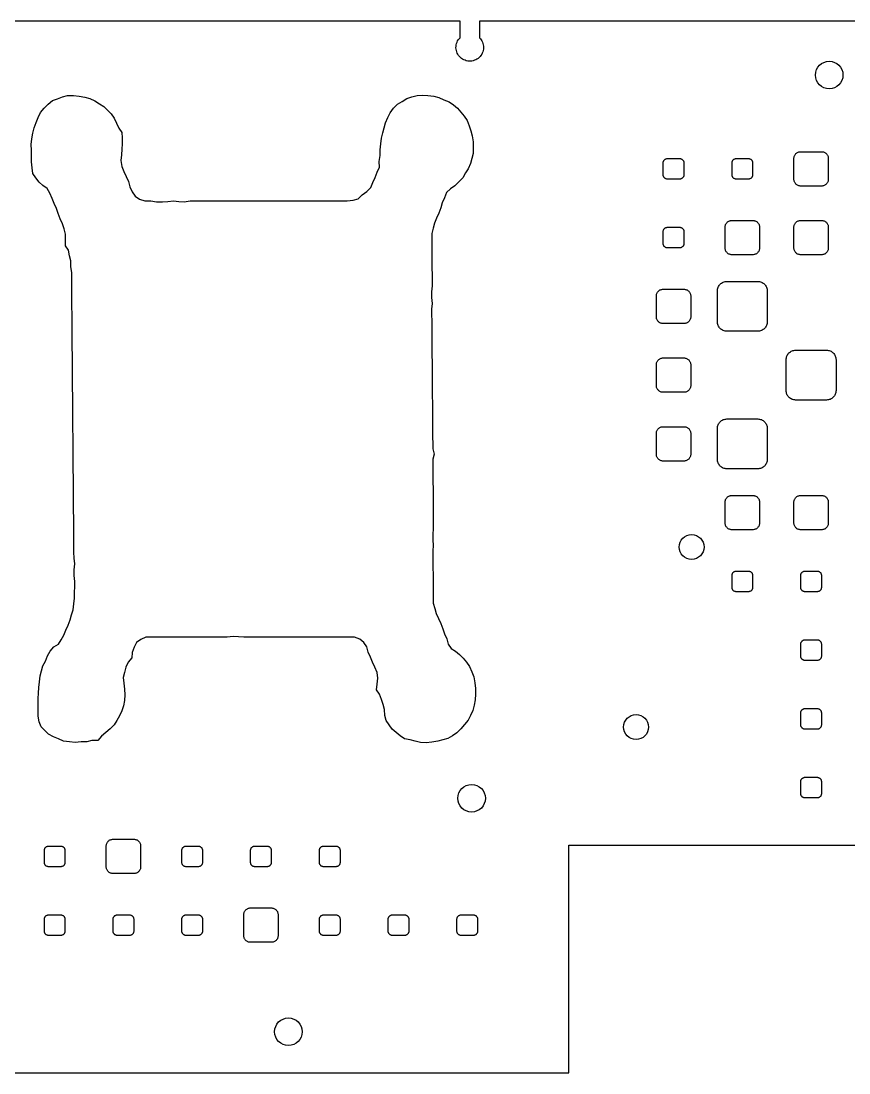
# Model space of a CAD drawing. Header units: millimetres. Extents: x 0 to 324, y 0 to 122.
# Drawn here: x 68.5 to 164.8, y 0 to 122.4 of the extents above; entities that cross this region are included whole.
import ezdxf

# ---------------------------------------------------------------- set-up
doc = ezdxf.new("R2010")
doc.units = ezdxf.units.MM
doc.layers.add('CUT', color=7, linetype='Continuous')

msp = doc.modelspace()

# ---------------------------------------------------------------- linework, layer by layer
at = {"layer": 'CUT'}
for points in [[(321, 122.4), (121.82, 122.4), (121.82, 120.46), (121.93, 120.34), (122.02, 120.21), (122.11, 120.08), (122.17, 119.93), (122.23, 119.78), (122.26, 119.62), (122.28, 119.46), (122.29, 119.3), (122.28, 119.14), (122.25, 118.99), (122.21, 118.83), (122.15, 118.68), (122.08, 118.54), (121.99, 118.4), (121.89, 118.28), (121.78, 118.16), (121.66, 118.06), (121.53, 117.97), (121.39, 117.89), (121.24, 117.83), (121.09, 117.78), (120.93, 117.75), (120.77, 117.73), (120.61, 117.73), (120.45, 117.75), (120.29, 117.78), (120.14, 117.83), (119.99, 117.89), (119.85, 117.97), (119.72, 118.06), (119.6, 118.16), (119.49, 118.28), (119.39, 118.4), (119.3, 118.54), (119.23, 118.68), (119.17, 118.83), (119.13, 118.99), (119.1, 119.14), (119.09, 119.3), (119.1, 119.46), (119.12, 119.62), (119.15, 119.78), (119.21, 119.93), (119.27, 120.08), (119.36, 120.21), (119.45, 120.34), (119.56, 120.46), (119.56, 122.4), (55.73, 122.4)], [(3, 0), (132.22, 0), (132.22, 26.5), (166.92, 26.5)]]:
    msp.add_lwpolyline(points, dxfattribs=at)
for points in [[(69.7, 106), (69.69, 106.68), (69.69, 107.36), (69.68, 108.04), (69.76, 108.71), (69.88, 109.35), (70, 109.99), (70.25, 110.58), (70.5, 111.17), (70.75, 111.76), (71.17, 112.27), (71.63, 112.74), (72.14, 113.16), (72.73, 113.33), (73.32, 113.58), (73.91, 113.75), (74.59, 113.75), (75.27, 113.67), (75.9, 113.54), (76.5, 113.37), (77.09, 113.12), (77.6, 112.78), (78.11, 112.44), (78.54, 112.02), (78.97, 111.59), (79.31, 111.08), (79.61, 110.53), (79.87, 109.94), (80.21, 109.43), (80.26, 108.8), (80.27, 108.12), (80.23, 107.48), (80.19, 106.85), (80.11, 106.17), (80.2, 105.49), (80.46, 104.9), (80.72, 104.31), (80.98, 103.71), (81.15, 103.12), (81.41, 102.53), (81.76, 102.02), (82.27, 101.68), (82.9, 101.47), (83.58, 101.47), (84.26, 101.38), (84.94, 101.38), (85.57, 101.42), (86.21, 101.47), (86.84, 101.42), (87.48, 101.38), (88.15, 101.47), (88.83, 101.46), (89.51, 101.46), (90.19, 101.46), (90.86, 101.46), (91.54, 101.46), (92.22, 101.46), (92.9, 101.46), (93.57, 101.46), (94.25, 101.46), (94.93, 101.46), (95.61, 101.46), (96.28, 101.46), (96.96, 101.46), (97.64, 101.46), (98.32, 101.46), (98.99, 101.46), (99.67, 101.46), (100.35, 101.46), (101.03, 101.46), (101.7, 101.46), (102.38, 101.46), (103.06, 101.46), (103.73, 101.46), (104.41, 101.46), (105.09, 101.46), (105.77, 101.46), (106.44, 101.46), (107.12, 101.54), (107.71, 101.71), (108.17, 102.18), (108.72, 102.56), (109.18, 103.03), (109.43, 103.62), (109.68, 104.21), (109.93, 104.8), (110.18, 105.4), (110.17, 106.07), (110.25, 106.75), (110.25, 107.43), (110.33, 108.11), (110.41, 108.79), (110.57, 109.38), (110.73, 109.97), (110.9, 110.56), (111.15, 111.16), (111.44, 111.71), (111.82, 112.26), (112.28, 112.72), (112.83, 113.02), (113.37, 113.4), (113.96, 113.57), (114.56, 113.74), (115.19, 113.78), (115.83, 113.74), (116.5, 113.65), (117.1, 113.49), (117.69, 113.23), (118.29, 112.98), (118.8, 112.64), (119.27, 112.26), (119.65, 111.79), (120.04, 111.32), (120.38, 110.82), (120.64, 110.22), (120.81, 109.63), (120.99, 109.04), (121.08, 108.36), (121.08, 107.68), (121.09, 107), (120.93, 106.41), (120.76, 105.82), (120.51, 105.22), (120.18, 104.72), (119.89, 104.17), (119.42, 103.7), (118.96, 103.23), (118.46, 102.89), (118, 102.43), (117.75, 101.84), (117.5, 101.24), (117.33, 100.65), (117.08, 100.06), (116.83, 99.46), (116.59, 98.87), (116.42, 98.28), (116.26, 97.69), (116.26, 97.01), (116.27, 96.33), (116.27, 95.65), (116.28, 94.97), (116.28, 94.3), (116.29, 93.62), (116.3, 92.94), (116.3, 92.26), (116.31, 91.59), (116.23, 90.91), (116.23, 90.23), (116.32, 89.55), (116.25, 88.87), (116.25, 88.2), (116.26, 87.52), (116.26, 86.84), (116.27, 86.16), (116.27, 85.49), (116.28, 84.81), (116.29, 84.13), (116.29, 83.45), (116.3, 82.78), (116.3, 82.1), (116.31, 81.42), (116.31, 80.74), (116.32, 80.06), (116.33, 79.39), (116.33, 78.71), (116.34, 78.03), (116.34, 77.35), (116.35, 76.68), (116.35, 76), (116.36, 75.32), (116.37, 74.64), (116.37, 73.96), (116.38, 73.29), (116.38, 72.61), (116.56, 72.02), (116.39, 71.42), (116.4, 70.75), (116.4, 70.07), (116.41, 69.39), (116.41, 68.71), (116.42, 68.03), (116.43, 67.36), (116.43, 66.68), (116.44, 66), (116.44, 65.32), (116.45, 64.65), (116.45, 63.97), (116.42, 63.33), (116.38, 62.7), (116.39, 62.02), (116.43, 61.38), (116.4, 60.75), (116.4, 60.07), (116.41, 59.39), (116.41, 58.72), (116.42, 58.04), (116.43, 57.36), (116.43, 56.68), (116.44, 56), (116.44, 55.33), (116.45, 54.65), (116.62, 54.06), (116.8, 53.46), (117.06, 52.87), (117.31, 52.28), (117.57, 51.68), (117.75, 51.09), (118.01, 50.5), (118.18, 49.9), (118.52, 49.4), (119.04, 49.06), (119.5, 48.68), (119.93, 48.25), (120.32, 47.79), (120.66, 47.28), (120.92, 46.68), (121.18, 46.09), (121.27, 45.41), (121.36, 44.74), (121.36, 44.06), (121.33, 43.42), (121.2, 42.79), (121.04, 42.19), (120.79, 41.6), (120.5, 41.05), (120.08, 40.54), (119.66, 40.03), (119.2, 39.57), (118.69, 39.23), (118.15, 38.93), (117.55, 38.76), (116.96, 38.59), (116.29, 38.51), (115.61, 38.43), (114.97, 38.47), (114.34, 38.6), (113.74, 38.77), (113.11, 38.89), (112.6, 39.23), (112.13, 39.61), (111.66, 39.99), (111.32, 40.5), (110.97, 41.01), (110.8, 41.6), (110.79, 42.28), (110.62, 42.88), (110.44, 43.47), (110.19, 44.06), (109.84, 44.57), (109.92, 45.25), (110, 45.93), (109.91, 46.6), (109.65, 47.2), (109.39, 47.79), (109.13, 48.38), (108.87, 48.98), (108.7, 49.57), (108.36, 50.08), (107.89, 50.46), (107.29, 50.71), (106.62, 50.71), (105.94, 50.71), (105.26, 50.71), (104.58, 50.71), (103.91, 50.71), (103.23, 50.71), (102.55, 50.71), (101.87, 50.71), (101.2, 50.71), (100.52, 50.71), (99.84, 50.72), (99.16, 50.72), (98.49, 50.72), (97.81, 50.72), (97.13, 50.72), (96.45, 50.72), (95.78, 50.72), (95.1, 50.72), (94.42, 50.72), (93.79, 50.76), (93.15, 50.8), (92.47, 50.72), (91.8, 50.72), (91.12, 50.72), (90.44, 50.72), (89.76, 50.72), (89.09, 50.72), (88.41, 50.72), (87.73, 50.72), (87.06, 50.72), (86.38, 50.72), (85.7, 50.72), (85.02, 50.72), (84.35, 50.72), (83.67, 50.72), (82.99, 50.72), (82.44, 50.42), (81.94, 50.09), (81.65, 49.54), (81.4, 48.94), (81.36, 48.31), (80.94, 47.8), (80.69, 47.21), (80.53, 46.61), (80.36, 46.02), (80.45, 45.34), (80.54, 44.66), (80.55, 43.99), (80.51, 43.35), (80.39, 42.72), (80.23, 42.12), (79.93, 41.57), (79.64, 41.02), (79.31, 40.51), (78.85, 40.05), (78.34, 39.62), (77.84, 39.2), (77.42, 38.69), (76.74, 38.69), (76.15, 38.52), (75.47, 38.52), (74.79, 38.44), (74.12, 38.52), (73.44, 38.61), (72.84, 38.86), (72.25, 39.12), (71.7, 39.42), (71.27, 39.84), (70.84, 40.26), (70.58, 40.86), (70.49, 41.53), (70.49, 42.21), (70.48, 42.89), (70.48, 43.57), (70.51, 44.2), (70.55, 44.84), (70.63, 45.52), (70.71, 46.19), (70.87, 46.79), (71.04, 47.38), (71.33, 47.93), (71.58, 48.52), (71.87, 49.07), (72.29, 49.58), (72.84, 49.88), (73.17, 50.39), (73.46, 50.94), (73.71, 51.53), (73.96, 52.12), (74.21, 52.71), (74.37, 53.31), (74.54, 53.9), (74.62, 54.58), (74.7, 55.26), (74.69, 55.93), (74.73, 56.57), (74.76, 57.2), (74.67, 57.88), (74.67, 58.56), (74.75, 59.24), (74.66, 59.92), (74.65, 60.59), (74.65, 61.27), (74.64, 61.95), (74.63, 62.63), (74.63, 63.3), (74.62, 63.98), (74.62, 64.66), (74.61, 65.34), (74.61, 66.02), (74.6, 66.69), (74.59, 67.37), (74.59, 68.05), (74.58, 68.73), (74.58, 69.4), (74.57, 70.08), (74.57, 70.76), (74.56, 71.44), (74.55, 72.12), (74.55, 72.79), (74.54, 73.47), (74.54, 74.15), (74.53, 74.83), (74.53, 75.5), (74.52, 76.18), (74.52, 76.86), (74.51, 77.54), (74.5, 78.21), (74.5, 78.89), (74.49, 79.57), (74.49, 80.25), (74.48, 80.93), (74.48, 81.6), (74.47, 82.28), (74.46, 82.96), (74.46, 83.64), (74.45, 84.31), (74.45, 84.99), (74.44, 85.67), (74.44, 86.35), (74.43, 87.03), (74.42, 87.7), (74.42, 88.38), (74.41, 89.06), (74.41, 89.74), (74.4, 90.41), (74.4, 91.09), (74.39, 91.77), (74.38, 92.45), (74.38, 93.13), (74.29, 93.8), (74.28, 94.48), (74.11, 95.07), (74.02, 95.75), (73.68, 96.26), (73.67, 96.94), (73.66, 97.62), (73.49, 98.21), (73.32, 98.8), (73.06, 99.39), (72.8, 99.99), (72.62, 100.58), (72.36, 101.17), (72.1, 101.77), (71.85, 102.36), (71.54, 102.91), (71.03, 103.25), (70.61, 103.67), (70.22, 104.14), (69.88, 104.65), (69.79, 105.33)], [(161.6, 103.2), (159.2, 103.2), (159.12, 103.2), (159.04, 103.22), (158.97, 103.23), (158.89, 103.26), (158.82, 103.29), (158.76, 103.33), (158.69, 103.38), (158.63, 103.43), (158.58, 103.49), (158.53, 103.56), (158.49, 103.62), (158.46, 103.69), (158.43, 103.77), (158.42, 103.84), (158.4, 103.92), (158.4, 104), (158.4, 106.4), (158.4, 106.48), (158.42, 106.56), (158.43, 106.63), (158.46, 106.71), (158.49, 106.78), (158.53, 106.84), (158.58, 106.91), (158.63, 106.97), (158.69, 107.02), (158.76, 107.07), (158.82, 107.11), (158.89, 107.14), (158.97, 107.17), (159.04, 107.18), (159.12, 107.2), (159.2, 107.2), (161.6, 107.2), (161.68, 107.2), (161.76, 107.18), (161.83, 107.17), (161.91, 107.14), (161.98, 107.11), (162.04, 107.07), (162.11, 107.02), (162.17, 106.97), (162.22, 106.91), (162.27, 106.84), (162.31, 106.78), (162.34, 106.71), (162.37, 106.63), (162.38, 106.56), (162.4, 106.48), (162.4, 106.4), (162.4, 104), (162.4, 103.92), (162.38, 103.84), (162.37, 103.77), (162.34, 103.69), (162.31, 103.62), (162.27, 103.56), (162.22, 103.49), (162.17, 103.43), (162.11, 103.38), (162.04, 103.33), (161.98, 103.29), (161.91, 103.26), (161.83, 103.23), (161.76, 103.22), (161.68, 103.2)], [(145.1, 104), (143.7, 104), (143.65, 104), (143.6, 104.01), (143.55, 104.02), (143.51, 104.04), (143.46, 104.06), (143.42, 104.08), (143.38, 104.11), (143.35, 104.15), (143.31, 104.18), (143.28, 104.22), (143.26, 104.26), (143.24, 104.31), (143.22, 104.35), (143.21, 104.4), (143.2, 104.45), (143.2, 104.5), (143.2, 105.9), (143.2, 105.95), (143.21, 106), (143.22, 106.05), (143.24, 106.09), (143.26, 106.14), (143.28, 106.18), (143.31, 106.22), (143.35, 106.25), (143.38, 106.29), (143.42, 106.32), (143.46, 106.34), (143.51, 106.36), (143.55, 106.38), (143.6, 106.39), (143.65, 106.4), (143.7, 106.4), (145.1, 106.4), (145.15, 106.4), (145.2, 106.39), (145.25, 106.38), (145.29, 106.36), (145.34, 106.34), (145.38, 106.32), (145.42, 106.29), (145.45, 106.25), (145.49, 106.22), (145.52, 106.18), (145.54, 106.14), (145.56, 106.09), (145.58, 106.05), (145.59, 106), (145.6, 105.95), (145.6, 105.9), (145.6, 104.5), (145.6, 104.45), (145.59, 104.4), (145.58, 104.35), (145.56, 104.31), (145.54, 104.26), (145.52, 104.22), (145.49, 104.18), (145.45, 104.15), (145.42, 104.11), (145.38, 104.08), (145.34, 104.06), (145.29, 104.04), (145.25, 104.02), (145.2, 104.01), (145.15, 104)], [(153.15, 104), (153.1, 104), (151.7, 104), (151.65, 104), (151.6, 104.01), (151.55, 104.02), (151.51, 104.04), (151.46, 104.06), (151.42, 104.08), (151.38, 104.11), (151.35, 104.15), (151.31, 104.18), (151.28, 104.22), (151.26, 104.26), (151.24, 104.31), (151.22, 104.35), (151.21, 104.4), (151.2, 104.45), (151.2, 104.5), (151.2, 105.9), (151.2, 105.95), (151.21, 106), (151.22, 106.05), (151.24, 106.09), (151.26, 106.14), (151.28, 106.18), (151.31, 106.22), (151.35, 106.25), (151.38, 106.29), (151.42, 106.32), (151.46, 106.34), (151.51, 106.36), (151.55, 106.38), (151.6, 106.39), (151.65, 106.4), (151.7, 106.4), (153.1, 106.4), (153.15, 106.4), (153.2, 106.39), (153.25, 106.38), (153.29, 106.36), (153.34, 106.34), (153.38, 106.32), (153.42, 106.29), (153.45, 106.25), (153.49, 106.22), (153.52, 106.18), (153.54, 106.14), (153.56, 106.09), (153.58, 106.05), (153.59, 106), (153.6, 105.95), (153.6, 105.9), (153.6, 104.5), (153.6, 104.45), (153.59, 104.4), (153.58, 104.35), (153.56, 104.31), (153.54, 104.26), (153.52, 104.22), (153.49, 104.18), (153.45, 104.15), (153.42, 104.11), (153.38, 104.08), (153.34, 104.06), (153.29, 104.04), (153.25, 104.02), (153.2, 104.01)], [(153.6, 95.2), (151.2, 95.2), (151.12, 95.2), (151.04, 95.22), (150.97, 95.23), (150.89, 95.26), (150.82, 95.29), (150.76, 95.33), (150.69, 95.38), (150.63, 95.43), (150.58, 95.49), (150.53, 95.56), (150.49, 95.62), (150.46, 95.69), (150.43, 95.77), (150.42, 95.84), (150.4, 95.92), (150.4, 96), (150.4, 98.4), (150.4, 98.48), (150.42, 98.56), (150.43, 98.63), (150.46, 98.71), (150.49, 98.78), (150.53, 98.84), (150.58, 98.91), (150.63, 98.97), (150.69, 99.02), (150.76, 99.07), (150.82, 99.11), (150.89, 99.14), (150.97, 99.17), (151.04, 99.18), (151.12, 99.2), (151.2, 99.2), (153.6, 99.2), (153.68, 99.2), (153.76, 99.18), (153.83, 99.17), (153.91, 99.14), (153.98, 99.11), (154.04, 99.07), (154.11, 99.02), (154.17, 98.97), (154.22, 98.91), (154.27, 98.84), (154.31, 98.78), (154.34, 98.71), (154.37, 98.63), (154.38, 98.56), (154.4, 98.48), (154.4, 98.4), (154.4, 96), (154.4, 95.92), (154.38, 95.84), (154.37, 95.77), (154.34, 95.69), (154.31, 95.62), (154.27, 95.56), (154.22, 95.49), (154.17, 95.43), (154.11, 95.38), (154.04, 95.33), (153.98, 95.29), (153.91, 95.26), (153.83, 95.23), (153.76, 95.22), (153.68, 95.2)], [(161.6, 95.2), (159.2, 95.2), (159.12, 95.2), (159.04, 95.22), (158.97, 95.23), (158.89, 95.26), (158.82, 95.29), (158.76, 95.33), (158.69, 95.38), (158.63, 95.43), (158.58, 95.49), (158.53, 95.56), (158.49, 95.62), (158.46, 95.69), (158.43, 95.77), (158.42, 95.84), (158.4, 95.92), (158.4, 96), (158.4, 98.4), (158.4, 98.48), (158.42, 98.56), (158.43, 98.63), (158.46, 98.71), (158.49, 98.78), (158.53, 98.84), (158.58, 98.91), (158.63, 98.97), (158.69, 99.02), (158.76, 99.07), (158.82, 99.11), (158.89, 99.14), (158.97, 99.17), (159.04, 99.18), (159.12, 99.2), (159.2, 99.2), (161.6, 99.2), (161.68, 99.2), (161.76, 99.18), (161.83, 99.17), (161.91, 99.14), (161.98, 99.11), (162.04, 99.07), (162.11, 99.02), (162.17, 98.97), (162.22, 98.91), (162.27, 98.84), (162.31, 98.78), (162.34, 98.71), (162.37, 98.63), (162.38, 98.56), (162.4, 98.48), (162.4, 98.4), (162.4, 96), (162.4, 95.92), (162.38, 95.84), (162.37, 95.77), (162.34, 95.69), (162.31, 95.62), (162.27, 95.56), (162.22, 95.49), (162.17, 95.43), (162.11, 95.38), (162.04, 95.33), (161.98, 95.29), (161.91, 95.26), (161.83, 95.23), (161.76, 95.22), (161.68, 95.2)], [(145.15, 96), (145.1, 96), (143.7, 96), (143.65, 96), (143.6, 96.01), (143.55, 96.02), (143.51, 96.04), (143.46, 96.06), (143.42, 96.08), (143.38, 96.11), (143.35, 96.15), (143.31, 96.18), (143.28, 96.22), (143.26, 96.26), (143.24, 96.31), (143.22, 96.35), (143.21, 96.4), (143.2, 96.45), (143.2, 96.5), (143.2, 97.9), (143.2, 97.95), (143.21, 98), (143.22, 98.05), (143.24, 98.09), (143.26, 98.14), (143.28, 98.18), (143.31, 98.22), (143.35, 98.25), (143.38, 98.29), (143.42, 98.32), (143.46, 98.34), (143.51, 98.36), (143.55, 98.38), (143.6, 98.39), (143.65, 98.4), (143.7, 98.4), (145.1, 98.4), (145.15, 98.4), (145.2, 98.39), (145.25, 98.38), (145.29, 98.36), (145.34, 98.34), (145.38, 98.32), (145.42, 98.29), (145.45, 98.25), (145.49, 98.22), (145.52, 98.18), (145.54, 98.14), (145.56, 98.09), (145.58, 98.05), (145.59, 98), (145.6, 97.95), (145.6, 97.9), (145.6, 96.5), (145.6, 96.45), (145.59, 96.4), (145.58, 96.35), (145.56, 96.31), (145.54, 96.26), (145.52, 96.22), (145.49, 96.18), (145.45, 96.15), (145.42, 96.11), (145.38, 96.08), (145.34, 96.06), (145.29, 96.04), (145.25, 96.02), (145.2, 96.01)], [(154.2, 86.3), (150.6, 86.3), (150.49, 86.31), (150.39, 86.32), (150.28, 86.35), (150.18, 86.38), (150.08, 86.43), (149.99, 86.49), (149.9, 86.55), (149.82, 86.62), (149.75, 86.7), (149.69, 86.79), (149.63, 86.88), (149.58, 86.98), (149.55, 87.08), (149.52, 87.19), (149.51, 87.29), (149.5, 87.4), (149.5, 91), (149.51, 91.11), (149.52, 91.21), (149.55, 91.32), (149.58, 91.42), (149.63, 91.52), (149.69, 91.61), (149.75, 91.7), (149.82, 91.78), (149.9, 91.85), (149.99, 91.91), (150.08, 91.97), (150.18, 92.02), (150.28, 92.05), (150.39, 92.08), (150.49, 92.09), (150.6, 92.1), (154.2, 92.1), (154.31, 92.09), (154.41, 92.08), (154.52, 92.05), (154.62, 92.02), (154.72, 91.97), (154.81, 91.91), (154.9, 91.85), (154.98, 91.78), (155.05, 91.7), (155.11, 91.61), (155.17, 91.52), (155.22, 91.42), (155.25, 91.32), (155.28, 91.21), (155.29, 91.11), (155.3, 91), (155.3, 87.4), (155.29, 87.29), (155.28, 87.19), (155.25, 87.08), (155.22, 86.98), (155.17, 86.88), (155.11, 86.79), (155.05, 86.7), (154.98, 86.62), (154.9, 86.55), (154.81, 86.49), (154.72, 86.43), (154.62, 86.38), (154.52, 86.35), (154.41, 86.32), (154.31, 86.31)], [(145.68, 87.2), (145.6, 87.2), (143.2, 87.2), (143.12, 87.2), (143.04, 87.22), (142.97, 87.23), (142.89, 87.26), (142.82, 87.29), (142.76, 87.33), (142.69, 87.38), (142.63, 87.43), (142.58, 87.49), (142.53, 87.56), (142.49, 87.62), (142.46, 87.69), (142.43, 87.77), (142.42, 87.84), (142.4, 87.92), (142.4, 88), (142.4, 90.4), (142.4, 90.48), (142.42, 90.56), (142.43, 90.63), (142.46, 90.71), (142.49, 90.78), (142.53, 90.84), (142.58, 90.91), (142.63, 90.97), (142.69, 91.02), (142.76, 91.07), (142.82, 91.11), (142.89, 91.14), (142.97, 91.17), (143.04, 91.18), (143.12, 91.2), (143.2, 91.2), (145.6, 91.2), (145.68, 91.2), (145.76, 91.18), (145.83, 91.17), (145.91, 91.14), (145.98, 91.11), (146.04, 91.07), (146.11, 91.02), (146.17, 90.97), (146.22, 90.91), (146.27, 90.84), (146.31, 90.78), (146.34, 90.71), (146.37, 90.63), (146.38, 90.56), (146.4, 90.48), (146.4, 90.4), (146.4, 88), (146.4, 87.92), (146.38, 87.84), (146.37, 87.77), (146.34, 87.69), (146.31, 87.62), (146.27, 87.56), (146.22, 87.49), (146.17, 87.43), (146.11, 87.38), (146.04, 87.33), (145.98, 87.29), (145.91, 87.26), (145.83, 87.23), (145.76, 87.22)], [(162.2, 78.3), (158.6, 78.3), (158.49, 78.31), (158.39, 78.32), (158.28, 78.35), (158.18, 78.38), (158.08, 78.43), (157.99, 78.49), (157.9, 78.55), (157.82, 78.62), (157.75, 78.7), (157.69, 78.79), (157.63, 78.88), (157.58, 78.98), (157.55, 79.08), (157.52, 79.19), (157.51, 79.29), (157.5, 79.4), (157.5, 83), (157.51, 83.11), (157.52, 83.21), (157.55, 83.32), (157.58, 83.42), (157.63, 83.52), (157.69, 83.61), (157.75, 83.7), (157.82, 83.78), (157.9, 83.85), (157.99, 83.91), (158.08, 83.97), (158.18, 84.02), (158.28, 84.05), (158.39, 84.08), (158.49, 84.09), (158.6, 84.1), (162.2, 84.1), (162.31, 84.09), (162.41, 84.08), (162.52, 84.05), (162.62, 84.02), (162.72, 83.97), (162.81, 83.91), (162.9, 83.85), (162.98, 83.78), (163.05, 83.7), (163.11, 83.61), (163.17, 83.52), (163.22, 83.42), (163.25, 83.32), (163.28, 83.21), (163.29, 83.11), (163.3, 83), (163.3, 79.4), (163.29, 79.29), (163.28, 79.19), (163.25, 79.08), (163.22, 78.98), (163.17, 78.88), (163.11, 78.79), (163.05, 78.7), (162.98, 78.62), (162.9, 78.55), (162.81, 78.49), (162.72, 78.43), (162.62, 78.38), (162.52, 78.35), (162.41, 78.32), (162.31, 78.31)], [(145.6, 79.2), (143.2, 79.2), (143.12, 79.2), (143.04, 79.22), (142.97, 79.23), (142.89, 79.26), (142.82, 79.29), (142.76, 79.33), (142.69, 79.38), (142.63, 79.43), (142.58, 79.49), (142.53, 79.56), (142.49, 79.62), (142.46, 79.69), (142.43, 79.77), (142.42, 79.84), (142.4, 79.92), (142.4, 80), (142.4, 82.4), (142.4, 82.48), (142.42, 82.56), (142.43, 82.63), (142.46, 82.71), (142.49, 82.78), (142.53, 82.84), (142.58, 82.91), (142.63, 82.97), (142.69, 83.02), (142.76, 83.07), (142.82, 83.11), (142.89, 83.14), (142.97, 83.17), (143.04, 83.18), (143.12, 83.2), (143.2, 83.2), (145.6, 83.2), (145.68, 83.2), (145.76, 83.18), (145.83, 83.17), (145.91, 83.14), (145.98, 83.11), (146.04, 83.07), (146.11, 83.02), (146.17, 82.97), (146.22, 82.91), (146.27, 82.84), (146.31, 82.78), (146.34, 82.71), (146.37, 82.63), (146.38, 82.56), (146.4, 82.48), (146.4, 82.4), (146.4, 80), (146.4, 79.92), (146.38, 79.84), (146.37, 79.77), (146.34, 79.69), (146.31, 79.62), (146.27, 79.56), (146.22, 79.49), (146.17, 79.43), (146.11, 79.38), (146.04, 79.33), (145.98, 79.29), (145.91, 79.26), (145.83, 79.23), (145.76, 79.22), (145.68, 79.2)], [(154.2, 70.3), (150.6, 70.3), (150.49, 70.31), (150.39, 70.32), (150.28, 70.35), (150.18, 70.38), (150.08, 70.43), (149.99, 70.49), (149.9, 70.55), (149.82, 70.62), (149.75, 70.7), (149.69, 70.79), (149.63, 70.88), (149.58, 70.98), (149.55, 71.08), (149.52, 71.19), (149.51, 71.29), (149.5, 71.4), (149.5, 75), (149.51, 75.11), (149.52, 75.21), (149.55, 75.32), (149.58, 75.42), (149.63, 75.52), (149.69, 75.61), (149.75, 75.7), (149.82, 75.78), (149.9, 75.85), (149.99, 75.91), (150.08, 75.97), (150.18, 76.02), (150.28, 76.05), (150.39, 76.08), (150.49, 76.09), (150.6, 76.1), (154.2, 76.1), (154.31, 76.09), (154.41, 76.08), (154.52, 76.05), (154.62, 76.02), (154.72, 75.97), (154.81, 75.91), (154.9, 75.85), (154.98, 75.78), (155.05, 75.7), (155.11, 75.61), (155.17, 75.52), (155.22, 75.42), (155.25, 75.32), (155.28, 75.21), (155.29, 75.11), (155.3, 75), (155.3, 71.4), (155.29, 71.29), (155.28, 71.19), (155.25, 71.08), (155.22, 70.98), (155.17, 70.88), (155.11, 70.79), (155.05, 70.7), (154.98, 70.62), (154.9, 70.55), (154.81, 70.49), (154.72, 70.43), (154.62, 70.38), (154.52, 70.35), (154.41, 70.32), (154.31, 70.31)], [(145.68, 71.2), (145.6, 71.2), (143.2, 71.2), (143.12, 71.2), (143.04, 71.22), (142.97, 71.23), (142.89, 71.26), (142.82, 71.29), (142.76, 71.33), (142.69, 71.38), (142.63, 71.43), (142.58, 71.49), (142.53, 71.56), (142.49, 71.62), (142.46, 71.69), (142.43, 71.77), (142.42, 71.84), (142.4, 71.92), (142.4, 72), (142.4, 74.4), (142.4, 74.48), (142.42, 74.56), (142.43, 74.63), (142.46, 74.71), (142.49, 74.78), (142.53, 74.84), (142.58, 74.91), (142.63, 74.97), (142.69, 75.02), (142.76, 75.07), (142.82, 75.11), (142.89, 75.14), (142.97, 75.17), (143.04, 75.18), (143.12, 75.2), (143.2, 75.2), (145.6, 75.2), (145.68, 75.2), (145.76, 75.18), (145.83, 75.17), (145.91, 75.14), (145.98, 75.11), (146.04, 75.07), (146.11, 75.02), (146.17, 74.97), (146.22, 74.91), (146.27, 74.84), (146.31, 74.78), (146.34, 74.71), (146.37, 74.63), (146.38, 74.56), (146.4, 74.48), (146.4, 74.4), (146.4, 72), (146.4, 71.92), (146.38, 71.84), (146.37, 71.77), (146.34, 71.69), (146.31, 71.62), (146.27, 71.56), (146.22, 71.49), (146.17, 71.43), (146.11, 71.38), (146.04, 71.33), (145.98, 71.29), (145.91, 71.26), (145.83, 71.23), (145.76, 71.22)], [(153.6, 63.2), (151.2, 63.2), (151.12, 63.2), (151.04, 63.22), (150.97, 63.23), (150.89, 63.26), (150.82, 63.29), (150.76, 63.33), (150.69, 63.38), (150.63, 63.43), (150.58, 63.49), (150.53, 63.56), (150.49, 63.62), (150.46, 63.69), (150.43, 63.77), (150.42, 63.84), (150.4, 63.92), (150.4, 64), (150.4, 66.4), (150.4, 66.48), (150.42, 66.56), (150.43, 66.63), (150.46, 66.71), (150.49, 66.78), (150.53, 66.84), (150.58, 66.91), (150.63, 66.97), (150.69, 67.02), (150.76, 67.07), (150.82, 67.11), (150.89, 67.14), (150.97, 67.17), (151.04, 67.18), (151.12, 67.2), (151.2, 67.2), (153.6, 67.2), (153.68, 67.2), (153.76, 67.18), (153.83, 67.17), (153.91, 67.14), (153.98, 67.11), (154.04, 67.07), (154.11, 67.02), (154.17, 66.97), (154.22, 66.91), (154.27, 66.84), (154.31, 66.78), (154.34, 66.71), (154.37, 66.63), (154.38, 66.56), (154.4, 66.48), (154.4, 66.4), (154.4, 64), (154.4, 63.92), (154.38, 63.84), (154.37, 63.77), (154.34, 63.69), (154.31, 63.62), (154.27, 63.56), (154.22, 63.49), (154.17, 63.43), (154.11, 63.38), (154.04, 63.33), (153.98, 63.29), (153.91, 63.26), (153.83, 63.23), (153.76, 63.22), (153.68, 63.2)], [(161.68, 63.2), (161.6, 63.2), (159.2, 63.2), (159.12, 63.2), (159.04, 63.22), (158.97, 63.23), (158.89, 63.26), (158.82, 63.29), (158.76, 63.33), (158.69, 63.38), (158.63, 63.43), (158.58, 63.49), (158.53, 63.56), (158.49, 63.62), (158.46, 63.69), (158.43, 63.77), (158.42, 63.84), (158.4, 63.92), (158.4, 64), (158.4, 66.4), (158.4, 66.48), (158.42, 66.56), (158.43, 66.63), (158.46, 66.71), (158.49, 66.78), (158.53, 66.84), (158.58, 66.91), (158.63, 66.97), (158.69, 67.02), (158.76, 67.07), (158.82, 67.11), (158.89, 67.14), (158.97, 67.17), (159.04, 67.18), (159.12, 67.2), (159.2, 67.2), (161.6, 67.2), (161.68, 67.2), (161.76, 67.18), (161.83, 67.17), (161.91, 67.14), (161.98, 67.11), (162.04, 67.07), (162.11, 67.02), (162.17, 66.97), (162.22, 66.91), (162.27, 66.84), (162.31, 66.78), (162.34, 66.71), (162.37, 66.63), (162.38, 66.56), (162.4, 66.48), (162.4, 66.4), (162.4, 64), (162.4, 63.92), (162.38, 63.84), (162.37, 63.77), (162.34, 63.69), (162.31, 63.62), (162.27, 63.56), (162.22, 63.49), (162.17, 63.43), (162.11, 63.38), (162.04, 63.33), (161.98, 63.29), (161.91, 63.26), (161.83, 63.23), (161.76, 63.22)], [(153.1, 56), (151.7, 56), (151.65, 56), (151.6, 56.01), (151.55, 56.02), (151.51, 56.04), (151.46, 56.06), (151.42, 56.08), (151.38, 56.11), (151.35, 56.15), (151.31, 56.18), (151.28, 56.22), (151.26, 56.26), (151.24, 56.31), (151.22, 56.35), (151.21, 56.4), (151.2, 56.45), (151.2, 56.5), (151.2, 57.9), (151.2, 57.95), (151.21, 58), (151.22, 58.05), (151.24, 58.09), (151.26, 58.14), (151.28, 58.18), (151.31, 58.22), (151.35, 58.25), (151.38, 58.29), (151.42, 58.32), (151.46, 58.34), (151.51, 58.36), (151.55, 58.38), (151.6, 58.39), (151.65, 58.4), (151.7, 58.4), (153.1, 58.4), (153.15, 58.4), (153.2, 58.39), (153.25, 58.38), (153.29, 58.36), (153.34, 58.34), (153.38, 58.32), (153.42, 58.29), (153.45, 58.25), (153.49, 58.22), (153.52, 58.18), (153.54, 58.14), (153.56, 58.09), (153.58, 58.05), (153.59, 58), (153.6, 57.95), (153.6, 57.9), (153.6, 56.5), (153.6, 56.45), (153.59, 56.4), (153.58, 56.35), (153.56, 56.31), (153.54, 56.26), (153.52, 56.22), (153.49, 56.18), (153.45, 56.15), (153.42, 56.11), (153.38, 56.08), (153.34, 56.06), (153.29, 56.04), (153.25, 56.02), (153.2, 56.01), (153.15, 56)], [(161.1, 56), (159.7, 56), (159.65, 56), (159.6, 56.01), (159.55, 56.02), (159.51, 56.04), (159.46, 56.06), (159.42, 56.08), (159.38, 56.11), (159.35, 56.15), (159.31, 56.18), (159.28, 56.22), (159.26, 56.26), (159.24, 56.31), (159.22, 56.35), (159.21, 56.4), (159.2, 56.45), (159.2, 56.5), (159.2, 57.9), (159.2, 57.95), (159.21, 58), (159.22, 58.05), (159.24, 58.09), (159.26, 58.14), (159.28, 58.18), (159.31, 58.22), (159.35, 58.25), (159.38, 58.29), (159.42, 58.32), (159.46, 58.34), (159.51, 58.36), (159.55, 58.38), (159.6, 58.39), (159.65, 58.4), (159.7, 58.4), (161.1, 58.4), (161.15, 58.4), (161.2, 58.39), (161.25, 58.38), (161.29, 58.36), (161.34, 58.34), (161.38, 58.32), (161.42, 58.29), (161.45, 58.25), (161.49, 58.22), (161.52, 58.18), (161.54, 58.14), (161.56, 58.09), (161.58, 58.05), (161.59, 58), (161.6, 57.95), (161.6, 57.9), (161.6, 56.5), (161.6, 56.45), (161.59, 56.4), (161.58, 56.35), (161.56, 56.31), (161.54, 56.26), (161.52, 56.22), (161.49, 56.18), (161.45, 56.15), (161.42, 56.11), (161.38, 56.08), (161.34, 56.06), (161.29, 56.04), (161.25, 56.02), (161.2, 56.01), (161.15, 56)], [(161.15, 48), (161.1, 48), (159.7, 48), (159.65, 48), (159.6, 48.01), (159.55, 48.02), (159.51, 48.04), (159.46, 48.06), (159.42, 48.08), (159.38, 48.11), (159.35, 48.15), (159.31, 48.18), (159.28, 48.22), (159.26, 48.26), (159.24, 48.31), (159.22, 48.35), (159.21, 48.4), (159.2, 48.45), (159.2, 48.5), (159.2, 49.9), (159.2, 49.95), (159.21, 50), (159.22, 50.05), (159.24, 50.09), (159.26, 50.14), (159.28, 50.18), (159.31, 50.22), (159.35, 50.25), (159.38, 50.29), (159.42, 50.32), (159.46, 50.34), (159.51, 50.36), (159.55, 50.38), (159.6, 50.39), (159.65, 50.4), (159.7, 50.4), (161.1, 50.4), (161.15, 50.4), (161.2, 50.39), (161.25, 50.38), (161.29, 50.36), (161.34, 50.34), (161.38, 50.32), (161.42, 50.29), (161.45, 50.25), (161.49, 50.22), (161.52, 50.18), (161.54, 50.14), (161.56, 50.09), (161.58, 50.05), (161.59, 50), (161.6, 49.95), (161.6, 49.9), (161.6, 48.5), (161.6, 48.45), (161.59, 48.4), (161.58, 48.35), (161.56, 48.31), (161.54, 48.26), (161.52, 48.22), (161.49, 48.18), (161.45, 48.15), (161.42, 48.11), (161.38, 48.08), (161.34, 48.06), (161.29, 48.04), (161.25, 48.02), (161.2, 48.01)], [(161.1, 40), (159.7, 40), (159.65, 40), (159.6, 40.01), (159.55, 40.02), (159.51, 40.04), (159.46, 40.06), (159.42, 40.08), (159.38, 40.11), (159.35, 40.15), (159.31, 40.18), (159.28, 40.22), (159.26, 40.26), (159.24, 40.31), (159.22, 40.35), (159.21, 40.4), (159.2, 40.45), (159.2, 40.5), (159.2, 41.9), (159.2, 41.95), (159.21, 42), (159.22, 42.05), (159.24, 42.09), (159.26, 42.14), (159.28, 42.18), (159.31, 42.22), (159.35, 42.25), (159.38, 42.29), (159.42, 42.32), (159.46, 42.34), (159.51, 42.36), (159.55, 42.38), (159.6, 42.39), (159.65, 42.4), (159.7, 42.4), (161.1, 42.4), (161.15, 42.4), (161.2, 42.39), (161.25, 42.38), (161.29, 42.36), (161.34, 42.34), (161.38, 42.32), (161.42, 42.29), (161.45, 42.25), (161.49, 42.22), (161.52, 42.18), (161.54, 42.14), (161.56, 42.09), (161.58, 42.05), (161.59, 42), (161.6, 41.95), (161.6, 41.9), (161.6, 40.5), (161.6, 40.45), (161.59, 40.4), (161.58, 40.35), (161.56, 40.31), (161.54, 40.26), (161.52, 40.22), (161.49, 40.18), (161.45, 40.15), (161.42, 40.11), (161.38, 40.08), (161.34, 40.06), (161.29, 40.04), (161.25, 40.02), (161.2, 40.01), (161.15, 40)], [(161.1, 32), (159.7, 32), (159.65, 32), (159.6, 32.01), (159.55, 32.02), (159.51, 32.04), (159.46, 32.06), (159.42, 32.08), (159.38, 32.11), (159.35, 32.15), (159.31, 32.18), (159.28, 32.22), (159.26, 32.26), (159.24, 32.31), (159.22, 32.35), (159.21, 32.4), (159.2, 32.45), (159.2, 32.5), (159.2, 33.9), (159.2, 33.95), (159.21, 34), (159.22, 34.05), (159.24, 34.09), (159.26, 34.14), (159.28, 34.18), (159.31, 34.22), (159.35, 34.25), (159.38, 34.29), (159.42, 34.32), (159.46, 34.34), (159.51, 34.36), (159.55, 34.38), (159.6, 34.39), (159.65, 34.4), (159.7, 34.4), (161.1, 34.4), (161.15, 34.4), (161.2, 34.39), (161.25, 34.38), (161.29, 34.36), (161.34, 34.34), (161.38, 34.32), (161.42, 34.29), (161.45, 34.25), (161.49, 34.22), (161.52, 34.18), (161.54, 34.14), (161.56, 34.09), (161.58, 34.05), (161.59, 34), (161.6, 33.95), (161.6, 33.9), (161.6, 32.5), (161.6, 32.45), (161.59, 32.4), (161.58, 32.35), (161.56, 32.31), (161.54, 32.26), (161.52, 32.22), (161.49, 32.18), (161.45, 32.15), (161.42, 32.11), (161.38, 32.08), (161.34, 32.06), (161.29, 32.04), (161.25, 32.02), (161.2, 32.01), (161.15, 32)], [(81.6, 23.2), (79.2, 23.2), (79.12, 23.2), (79.04, 23.22), (78.97, 23.23), (78.89, 23.26), (78.82, 23.29), (78.76, 23.33), (78.69, 23.38), (78.63, 23.43), (78.58, 23.49), (78.53, 23.56), (78.49, 23.62), (78.46, 23.69), (78.43, 23.77), (78.42, 23.84), (78.4, 23.92), (78.4, 24), (78.4, 26.4), (78.4, 26.48), (78.42, 26.56), (78.43, 26.63), (78.46, 26.71), (78.49, 26.78), (78.53, 26.84), (78.58, 26.91), (78.63, 26.97), (78.69, 27.02), (78.76, 27.07), (78.82, 27.11), (78.89, 27.14), (78.97, 27.17), (79.04, 27.18), (79.12, 27.2), (79.2, 27.2), (81.6, 27.2), (81.68, 27.2), (81.76, 27.18), (81.83, 27.17), (81.91, 27.14), (81.98, 27.11), (82.04, 27.07), (82.11, 27.02), (82.17, 26.97), (82.22, 26.91), (82.27, 26.84), (82.31, 26.78), (82.34, 26.71), (82.37, 26.63), (82.38, 26.56), (82.4, 26.48), (82.4, 26.4), (82.4, 24), (82.4, 23.92), (82.38, 23.84), (82.37, 23.77), (82.34, 23.69), (82.31, 23.62), (82.27, 23.56), (82.22, 23.49), (82.17, 23.43), (82.11, 23.38), (82.04, 23.33), (81.98, 23.29), (81.91, 23.26), (81.83, 23.23), (81.76, 23.22), (81.68, 23.2)], [(73.2, 24.01), (73.15, 24), (73.1, 24), (71.7, 24), (71.65, 24), (71.6, 24.01), (71.55, 24.02), (71.51, 24.04), (71.46, 24.06), (71.42, 24.08), (71.38, 24.11), (71.35, 24.15), (71.31, 24.18), (71.28, 24.22), (71.26, 24.26), (71.24, 24.31), (71.22, 24.35), (71.21, 24.4), (71.2, 24.45), (71.2, 24.5), (71.2, 25.9), (71.2, 25.95), (71.21, 26), (71.22, 26.05), (71.24, 26.09), (71.26, 26.14), (71.28, 26.18), (71.31, 26.22), (71.35, 26.25), (71.38, 26.29), (71.42, 26.32), (71.46, 26.34), (71.51, 26.36), (71.55, 26.38), (71.6, 26.39), (71.65, 26.4), (71.7, 26.4), (73.1, 26.4), (73.15, 26.4), (73.2, 26.39), (73.25, 26.38), (73.29, 26.36), (73.34, 26.34), (73.38, 26.32), (73.42, 26.29), (73.45, 26.25), (73.49, 26.22), (73.52, 26.18), (73.54, 26.14), (73.56, 26.09), (73.58, 26.05), (73.59, 26), (73.6, 25.95), (73.6, 25.9), (73.6, 24.5), (73.6, 24.45), (73.59, 24.4), (73.58, 24.35), (73.56, 24.31), (73.54, 24.26), (73.52, 24.22), (73.49, 24.18), (73.45, 24.15), (73.42, 24.11), (73.38, 24.08), (73.34, 24.06), (73.29, 24.04), (73.25, 24.02)], [(89.2, 24.01), (89.15, 24), (89.1, 24), (87.7, 24), (87.65, 24), (87.6, 24.01), (87.55, 24.02), (87.51, 24.04), (87.46, 24.06), (87.42, 24.08), (87.38, 24.11), (87.35, 24.15), (87.31, 24.18), (87.28, 24.22), (87.26, 24.26), (87.24, 24.31), (87.22, 24.35), (87.21, 24.4), (87.2, 24.45), (87.2, 24.5), (87.2, 25.9), (87.2, 25.95), (87.21, 26), (87.22, 26.05), (87.24, 26.09), (87.26, 26.14), (87.28, 26.18), (87.31, 26.22), (87.35, 26.25), (87.38, 26.29), (87.42, 26.32), (87.46, 26.34), (87.51, 26.36), (87.55, 26.38), (87.6, 26.39), (87.65, 26.4), (87.7, 26.4), (89.1, 26.4), (89.15, 26.4), (89.2, 26.39), (89.25, 26.38), (89.29, 26.36), (89.34, 26.34), (89.38, 26.32), (89.42, 26.29), (89.45, 26.25), (89.49, 26.22), (89.52, 26.18), (89.54, 26.14), (89.56, 26.09), (89.58, 26.05), (89.59, 26), (89.6, 25.95), (89.6, 25.9), (89.6, 24.5), (89.6, 24.45), (89.59, 24.4), (89.58, 24.35), (89.56, 24.31), (89.54, 24.26), (89.52, 24.22), (89.49, 24.18), (89.45, 24.15), (89.42, 24.11), (89.38, 24.08), (89.34, 24.06), (89.29, 24.04), (89.25, 24.02)], [(97.1, 24), (95.7, 24), (95.65, 24), (95.6, 24.01), (95.55, 24.02), (95.51, 24.04), (95.46, 24.06), (95.42, 24.08), (95.38, 24.11), (95.35, 24.15), (95.31, 24.18), (95.28, 24.22), (95.26, 24.26), (95.24, 24.31), (95.22, 24.35), (95.21, 24.4), (95.2, 24.45), (95.2, 24.5), (95.2, 25.9), (95.2, 25.95), (95.21, 26), (95.22, 26.05), (95.24, 26.09), (95.26, 26.14), (95.28, 26.18), (95.31, 26.22), (95.35, 26.25), (95.38, 26.29), (95.42, 26.32), (95.46, 26.34), (95.51, 26.36), (95.55, 26.38), (95.6, 26.39), (95.65, 26.4), (95.7, 26.4), (97.1, 26.4), (97.15, 26.4), (97.2, 26.39), (97.25, 26.38), (97.29, 26.36), (97.34, 26.34), (97.38, 26.32), (97.42, 26.29), (97.45, 26.25), (97.49, 26.22), (97.52, 26.18), (97.54, 26.14), (97.56, 26.09), (97.58, 26.05), (97.59, 26), (97.6, 25.95), (97.6, 25.9), (97.6, 24.5), (97.6, 24.45), (97.59, 24.4), (97.58, 24.35), (97.56, 24.31), (97.54, 24.26), (97.52, 24.22), (97.49, 24.18), (97.45, 24.15), (97.42, 24.11), (97.38, 24.08), (97.34, 24.06), (97.29, 24.04), (97.25, 24.02), (97.2, 24.01), (97.15, 24)], [(105.1, 24), (103.7, 24), (103.65, 24), (103.6, 24.01), (103.55, 24.02), (103.51, 24.04), (103.46, 24.06), (103.42, 24.08), (103.38, 24.11), (103.35, 24.15), (103.31, 24.18), (103.28, 24.22), (103.26, 24.26), (103.24, 24.31), (103.22, 24.35), (103.21, 24.4), (103.2, 24.45), (103.2, 24.5), (103.2, 25.9), (103.2, 25.95), (103.21, 26), (103.22, 26.05), (103.24, 26.09), (103.26, 26.14), (103.28, 26.18), (103.31, 26.22), (103.35, 26.25), (103.38, 26.29), (103.42, 26.32), (103.46, 26.34), (103.51, 26.36), (103.55, 26.38), (103.6, 26.39), (103.65, 26.4), (103.7, 26.4), (105.1, 26.4), (105.15, 26.4), (105.2, 26.39), (105.25, 26.38), (105.29, 26.36), (105.34, 26.34), (105.38, 26.32), (105.42, 26.29), (105.45, 26.25), (105.49, 26.22), (105.52, 26.18), (105.54, 26.14), (105.56, 26.09), (105.58, 26.05), (105.59, 26), (105.6, 25.95), (105.6, 25.9), (105.6, 24.5), (105.6, 24.45), (105.59, 24.4), (105.58, 24.35), (105.56, 24.31), (105.54, 24.26), (105.52, 24.22), (105.49, 24.18), (105.45, 24.15), (105.42, 24.11), (105.38, 24.08), (105.34, 24.06), (105.29, 24.04), (105.25, 24.02), (105.2, 24.01), (105.15, 24)], [(73.15, 16), (73.1, 16), (71.7, 16), (71.65, 16), (71.6, 16.01), (71.55, 16.02), (71.51, 16.04), (71.46, 16.06), (71.42, 16.08), (71.38, 16.11), (71.35, 16.15), (71.31, 16.18), (71.28, 16.22), (71.26, 16.26), (71.24, 16.31), (71.22, 16.35), (71.21, 16.4), (71.2, 16.45), (71.2, 16.5), (71.2, 17.9), (71.2, 17.95), (71.21, 18), (71.22, 18.05), (71.24, 18.09), (71.26, 18.14), (71.28, 18.18), (71.31, 18.22), (71.35, 18.25), (71.38, 18.29), (71.42, 18.32), (71.46, 18.34), (71.51, 18.36), (71.55, 18.38), (71.6, 18.39), (71.65, 18.4), (71.7, 18.4), (73.1, 18.4), (73.15, 18.4), (73.2, 18.39), (73.25, 18.38), (73.29, 18.36), (73.34, 18.34), (73.38, 18.32), (73.42, 18.29), (73.45, 18.25), (73.49, 18.22), (73.52, 18.18), (73.54, 18.14), (73.56, 18.09), (73.58, 18.05), (73.59, 18), (73.6, 17.95), (73.6, 17.9), (73.6, 16.5), (73.6, 16.45), (73.59, 16.4), (73.58, 16.35), (73.56, 16.31), (73.54, 16.26), (73.52, 16.22), (73.49, 16.18), (73.45, 16.15), (73.42, 16.11), (73.38, 16.08), (73.34, 16.06), (73.29, 16.04), (73.25, 16.02), (73.2, 16.01)], [(81.15, 16), (81.1, 16), (79.7, 16), (79.65, 16), (79.6, 16.01), (79.55, 16.02), (79.51, 16.04), (79.46, 16.06), (79.42, 16.08), (79.38, 16.11), (79.35, 16.15), (79.31, 16.18), (79.28, 16.22), (79.26, 16.26), (79.24, 16.31), (79.22, 16.35), (79.21, 16.4), (79.2, 16.45), (79.2, 16.5), (79.2, 17.9), (79.2, 17.95), (79.21, 18), (79.22, 18.05), (79.24, 18.09), (79.26, 18.14), (79.28, 18.18), (79.31, 18.22), (79.35, 18.25), (79.38, 18.29), (79.42, 18.32), (79.46, 18.34), (79.51, 18.36), (79.55, 18.38), (79.6, 18.39), (79.65, 18.4), (79.7, 18.4), (81.1, 18.4), (81.15, 18.4), (81.2, 18.39), (81.25, 18.38), (81.29, 18.36), (81.34, 18.34), (81.38, 18.32), (81.42, 18.29), (81.45, 18.25), (81.49, 18.22), (81.52, 18.18), (81.54, 18.14), (81.56, 18.09), (81.58, 18.05), (81.59, 18), (81.6, 17.95), (81.6, 17.9), (81.6, 16.5), (81.6, 16.45), (81.59, 16.4), (81.58, 16.35), (81.56, 16.31), (81.54, 16.26), (81.52, 16.22), (81.49, 16.18), (81.45, 16.15), (81.42, 16.11), (81.38, 16.08), (81.34, 16.06), (81.29, 16.04), (81.25, 16.02), (81.2, 16.01)], [(89.1, 16), (87.7, 16), (87.65, 16), (87.6, 16.01), (87.55, 16.02), (87.51, 16.04), (87.46, 16.06), (87.42, 16.08), (87.38, 16.11), (87.35, 16.15), (87.31, 16.18), (87.28, 16.22), (87.26, 16.26), (87.24, 16.31), (87.22, 16.35), (87.21, 16.4), (87.2, 16.45), (87.2, 16.5), (87.2, 17.9), (87.2, 17.95), (87.21, 18), (87.22, 18.05), (87.24, 18.09), (87.26, 18.14), (87.28, 18.18), (87.31, 18.22), (87.35, 18.25), (87.38, 18.29), (87.42, 18.32), (87.46, 18.34), (87.51, 18.36), (87.55, 18.38), (87.6, 18.39), (87.65, 18.4), (87.7, 18.4), (89.1, 18.4), (89.15, 18.4), (89.2, 18.39), (89.25, 18.38), (89.29, 18.36), (89.34, 18.34), (89.38, 18.32), (89.42, 18.29), (89.45, 18.25), (89.49, 18.22), (89.52, 18.18), (89.54, 18.14), (89.56, 18.09), (89.58, 18.05), (89.59, 18), (89.6, 17.95), (89.6, 17.9), (89.6, 16.5), (89.6, 16.45), (89.59, 16.4), (89.58, 16.35), (89.56, 16.31), (89.54, 16.26), (89.52, 16.22), (89.49, 16.18), (89.45, 16.15), (89.42, 16.11), (89.38, 16.08), (89.34, 16.06), (89.29, 16.04), (89.25, 16.02), (89.2, 16.01), (89.15, 16)], [(97.6, 15.2), (95.2, 15.2), (95.12, 15.2), (95.04, 15.22), (94.97, 15.23), (94.89, 15.26), (94.82, 15.29), (94.76, 15.33), (94.69, 15.38), (94.63, 15.43), (94.58, 15.49), (94.53, 15.56), (94.49, 15.62), (94.46, 15.69), (94.43, 15.77), (94.42, 15.84), (94.4, 15.92), (94.4, 16), (94.4, 18.4), (94.4, 18.48), (94.42, 18.56), (94.43, 18.63), (94.46, 18.71), (94.49, 18.78), (94.53, 18.84), (94.58, 18.91), (94.63, 18.97), (94.69, 19.02), (94.76, 19.07), (94.82, 19.11), (94.89, 19.14), (94.97, 19.17), (95.04, 19.18), (95.12, 19.2), (95.2, 19.2), (97.6, 19.2), (97.68, 19.2), (97.76, 19.18), (97.83, 19.17), (97.91, 19.14), (97.98, 19.11), (98.04, 19.07), (98.11, 19.02), (98.17, 18.97), (98.22, 18.91), (98.27, 18.84), (98.31, 18.78), (98.34, 18.71), (98.37, 18.63), (98.38, 18.56), (98.4, 18.48), (98.4, 18.4), (98.4, 16), (98.4, 15.92), (98.38, 15.84), (98.37, 15.77), (98.34, 15.69), (98.31, 15.62), (98.27, 15.56), (98.22, 15.49), (98.17, 15.43), (98.11, 15.38), (98.04, 15.33), (97.98, 15.29), (97.91, 15.26), (97.83, 15.23), (97.76, 15.22), (97.68, 15.2)], [(105.1, 16), (103.7, 16), (103.65, 16), (103.6, 16.01), (103.55, 16.02), (103.51, 16.04), (103.46, 16.06), (103.42, 16.08), (103.38, 16.11), (103.35, 16.15), (103.31, 16.18), (103.28, 16.22), (103.26, 16.26), (103.24, 16.31), (103.22, 16.35), (103.21, 16.4), (103.2, 16.45), (103.2, 16.5), (103.2, 17.9), (103.2, 17.95), (103.21, 18), (103.22, 18.05), (103.24, 18.09), (103.26, 18.14), (103.28, 18.18), (103.31, 18.22), (103.35, 18.25), (103.38, 18.29), (103.42, 18.32), (103.46, 18.34), (103.51, 18.36), (103.55, 18.38), (103.6, 18.39), (103.65, 18.4), (103.7, 18.4), (105.1, 18.4), (105.15, 18.4), (105.2, 18.39), (105.25, 18.38), (105.29, 18.36), (105.34, 18.34), (105.38, 18.32), (105.42, 18.29), (105.45, 18.25), (105.49, 18.22), (105.52, 18.18), (105.54, 18.14), (105.56, 18.09), (105.58, 18.05), (105.59, 18), (105.6, 17.95), (105.6, 17.9), (105.6, 16.5), (105.6, 16.45), (105.59, 16.4), (105.58, 16.35), (105.56, 16.31), (105.54, 16.26), (105.52, 16.22), (105.49, 16.18), (105.45, 16.15), (105.42, 16.11), (105.38, 16.08), (105.34, 16.06), (105.29, 16.04), (105.25, 16.02), (105.2, 16.01), (105.15, 16)], [(113.1, 16), (111.7, 16), (111.65, 16), (111.6, 16.01), (111.55, 16.02), (111.51, 16.04), (111.46, 16.06), (111.42, 16.08), (111.38, 16.11), (111.35, 16.15), (111.31, 16.18), (111.28, 16.22), (111.26, 16.26), (111.24, 16.31), (111.22, 16.35), (111.21, 16.4), (111.2, 16.45), (111.2, 16.5), (111.2, 17.9), (111.2, 17.95), (111.21, 18), (111.22, 18.05), (111.24, 18.09), (111.26, 18.14), (111.28, 18.18), (111.31, 18.22), (111.35, 18.25), (111.38, 18.29), (111.42, 18.32), (111.46, 18.34), (111.51, 18.36), (111.55, 18.38), (111.6, 18.39), (111.65, 18.4), (111.7, 18.4), (113.1, 18.4), (113.15, 18.4), (113.2, 18.39), (113.25, 18.38), (113.29, 18.36), (113.34, 18.34), (113.38, 18.32), (113.42, 18.29), (113.45, 18.25), (113.49, 18.22), (113.52, 18.18), (113.54, 18.14), (113.56, 18.09), (113.58, 18.05), (113.59, 18), (113.6, 17.95), (113.6, 17.9), (113.6, 16.5), (113.6, 16.45), (113.59, 16.4), (113.58, 16.35), (113.56, 16.31), (113.54, 16.26), (113.52, 16.22), (113.49, 16.18), (113.45, 16.15), (113.42, 16.11), (113.38, 16.08), (113.34, 16.06), (113.29, 16.04), (113.25, 16.02), (113.2, 16.01), (113.15, 16)], [(121.1, 16), (119.7, 16), (119.65, 16), (119.6, 16.01), (119.55, 16.02), (119.51, 16.04), (119.46, 16.06), (119.42, 16.08), (119.38, 16.11), (119.35, 16.15), (119.31, 16.18), (119.28, 16.22), (119.26, 16.26), (119.24, 16.31), (119.22, 16.35), (119.21, 16.4), (119.2, 16.45), (119.2, 16.5), (119.2, 17.9), (119.2, 17.95), (119.21, 18), (119.22, 18.05), (119.24, 18.09), (119.26, 18.14), (119.28, 18.18), (119.31, 18.22), (119.35, 18.25), (119.38, 18.29), (119.42, 18.32), (119.46, 18.34), (119.51, 18.36), (119.55, 18.38), (119.6, 18.39), (119.65, 18.4), (119.7, 18.4), (121.1, 18.4), (121.15, 18.4), (121.2, 18.39), (121.25, 18.38), (121.29, 18.36), (121.34, 18.34), (121.38, 18.32), (121.42, 18.29), (121.45, 18.25), (121.49, 18.22), (121.52, 18.18), (121.54, 18.14), (121.56, 18.09), (121.58, 18.05), (121.59, 18), (121.6, 17.95), (121.6, 17.9), (121.6, 16.5), (121.6, 16.45), (121.59, 16.4), (121.58, 16.35), (121.56, 16.31), (121.54, 16.26), (121.52, 16.22), (121.49, 16.18), (121.45, 16.15), (121.42, 16.11), (121.38, 16.08), (121.34, 16.06), (121.29, 16.04), (121.25, 16.02), (121.2, 16.01), (121.15, 16)]]:
    msp.add_lwpolyline(points, close=True, dxfattribs=at)
for centre, radius in [((162.51, 116.12), 1.6), ((146.5, 61.2), 1.45), ((140.04, 40.25), 1.45), ((120.91, 31.96), 1.6), ((99.59, 4.8), 1.6)]:
    msp.add_circle(centre, radius, dxfattribs=at)

doc.saveas('drawing.dxf')
